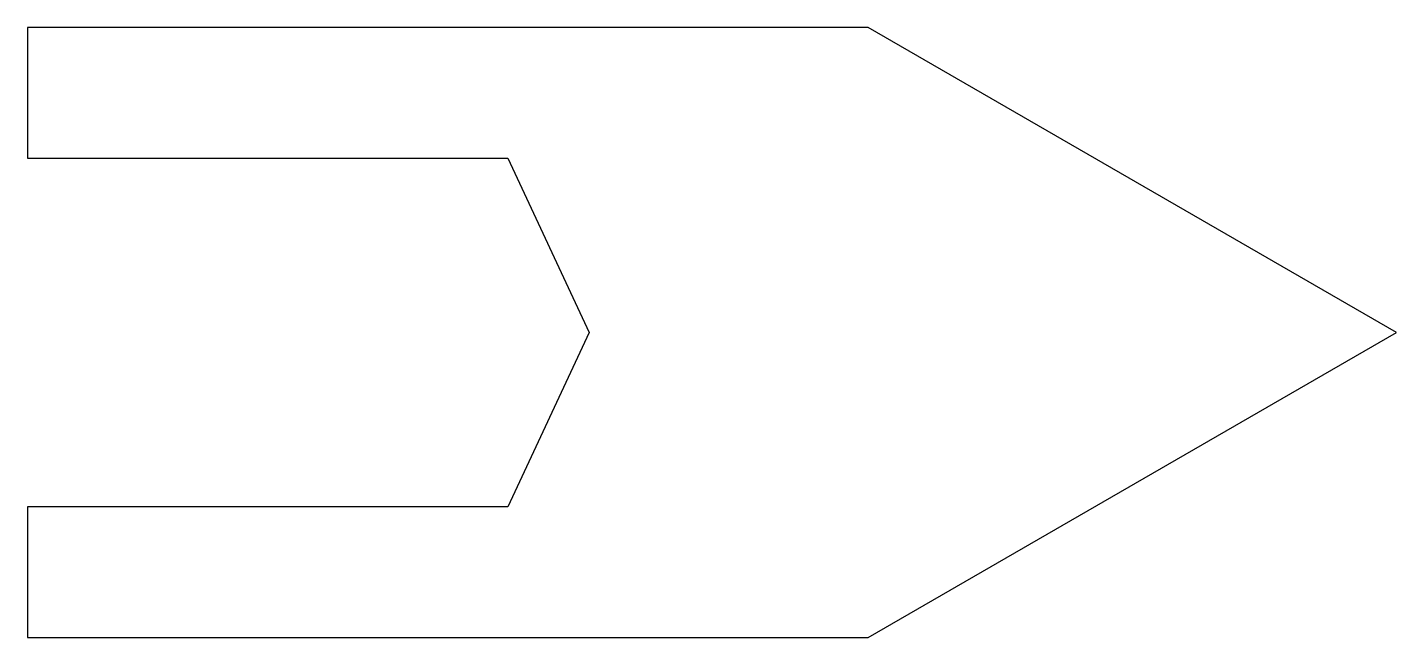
# Model space of a CAD drawing. Extents: x 0 to 57, y -12.7 to 12.7.
import ezdxf

# ---------------------------------------------------------------- set-up
doc = ezdxf.new("R2010")
doc.units = 0
doc.layers.get('0').update_dxf_attribs({"linetype": 'continuous'})

msp = doc.modelspace()

# ---------------------------------------------------------------- linework, layer by layer
at = {"color": 7}
msp.add_lwpolyline([(0, -12.7), (35, -12.7), (56.997, 0), (35, 12.7), (0, 12.7), (0, 7.25), (20, 7.25), (23.381, 0), (20, -7.25), (0, -7.25)], close=True, dxfattribs=at)

doc.saveas('drawing.dxf')
